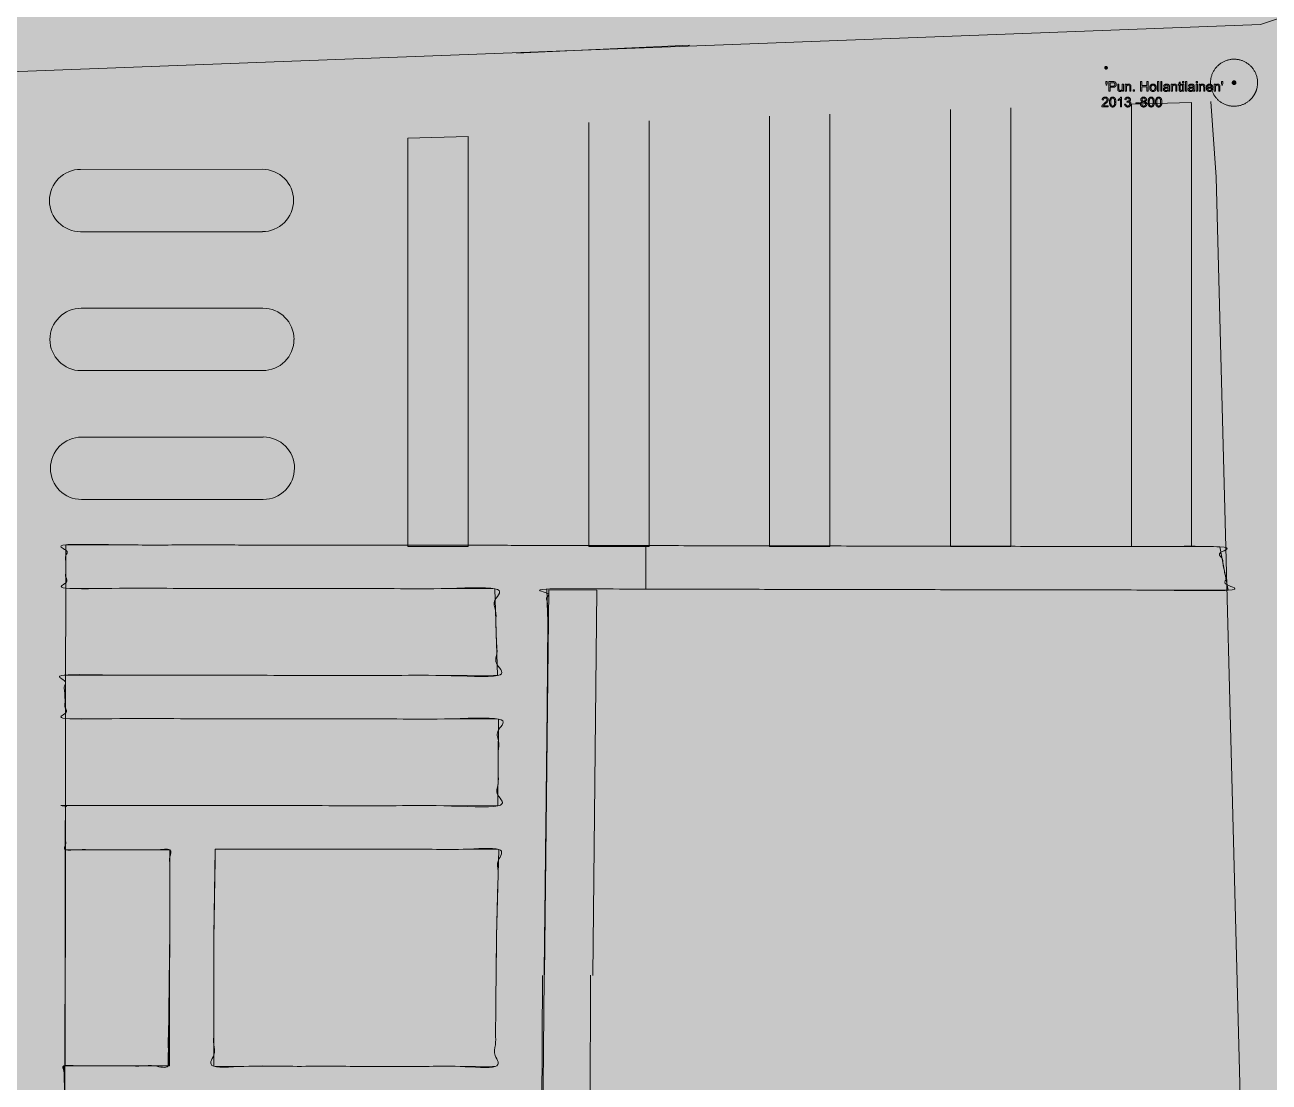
# Model space of a CAD drawing. Header units: metres. Extents: x 68582 to 69192, y 19191 to 19633.
# Drawn here: x 68909.3 to 68935.09, y 19473.19 to 19495.1 of the extents above; entities that cross this region are included whole.
import ezdxf

# ---------------------------------------------------------------- set-up
doc = ezdxf.new("R2010")
doc.units = ezdxf.units.M
doc.layers.get('0').update_dxf_attribs({"lineweight": 15})
doc.layers.add('Asema', color=7, linetype='Continuous', lineweight=15)
doc.layers.add('None', color=7, linetype='Continuous', lineweight=5)

msp = doc.modelspace()

# ---------------------------------------------------------------- hatches: boundary and pattern name
at = {"true_color": 0xd1f0d1, "transparency": 33554687}
msp.add_hatch(color=254, dxfattribs=at).paths.add_polyline_path([(68588.122, 19191.443), (69192.296, 19191.443), (69192.296, 19628.232), (68588.122, 19628.232)], flags=0)
at = {"layer": 'None', "linetype": 'Continuous', "lineweight": 0, "true_color": 0xffffff, "transparency": 33554687}
h = msp.add_hatch(color=7, dxfattribs=at)
h.paths.add_polyline_path([(68936.24, 19493.8), (68935.86, 19491.75), (68937.05, 19424.38), (68935.23, 19425.8), (68934.93, 19447.22), (68908.03, 19447.26), (68907.88, 19447.03), (68905.91, 19448.48), (68906.17, 19448.83), (68907.89, 19492.51), (68907.35, 19493.35), (68900.39, 19496.7), (68901.02, 19498.44), (68908.99, 19494.13), (68934.91, 19495.11), (68935.9, 19495.44), (68948.22, 19503.68), (68949.27, 19505.16), (68952.18, 19504.44)], flags=0)
h.paths.add_polyline_path([(68908.11, 19448.98), (68934.9, 19449.22), (68934.26, 19493.44), (68909.27, 19492.41)], flags=0)
at = {"layer": 'None', "linetype": 'Continuous', "lineweight": 5, "transparency": 33554597}
h = msp.add_hatch(color=7, dxfattribs=at)
h.set_gradient(color1=(38, 167, 1), color2=(9, 207, 3), one_color=1)
h.paths.add_polyline_path([(68932.135, 19493.975), (68932.15, 19494.004), (68932.163, 19494.033), (68932.174, 19494.063), (68932.183, 19494.093), (68932.19, 19494.124), (68932.195, 19494.156), (68932.197, 19494.187), (68932.198, 19494.22), (68932.197, 19494.252), (68932.193, 19494.284), (68932.188, 19494.315), (68932.181, 19494.346), (68932.171, 19494.376), (68932.16, 19494.405), (68932.146, 19494.434), (68932.13, 19494.463), (68932.113, 19494.49), (68932.094, 19494.516), (68932.074, 19494.54), (68932.052, 19494.563), (68932.029, 19494.584), (68932.004, 19494.604), (68931.978, 19494.623), (68931.95, 19494.639), (68931.922, 19494.654), (68931.892, 19494.667), (68931.863, 19494.678), (68931.832, 19494.687), (68931.802, 19494.694), (68931.77, 19494.699), (68931.738, 19494.702), (68931.706, 19494.702), (68931.674, 19494.701), (68931.642, 19494.698), (68931.611, 19494.692), (68931.58, 19494.685), (68931.55, 19494.675), (68931.52, 19494.664), (68931.491, 19494.65), (68931.463, 19494.635), (68931.436, 19494.617), (68931.41, 19494.598), (68931.385, 19494.578), (68931.363, 19494.556), (68931.341, 19494.533), (68931.321, 19494.508), (68931.303, 19494.482), (68931.286, 19494.454), (68931.271, 19494.426), (68931.258, 19494.397), (68931.247, 19494.367), (68931.239, 19494.337), (68931.232, 19494.306), (68931.227, 19494.274), (68931.224, 19494.243), (68931.224, 19494.21), (68931.225, 19494.178), (68931.228, 19494.146), (68931.234, 19494.115), (68931.241, 19494.084), (68931.251, 19494.054), (68931.262, 19494.024), (68931.276, 19493.996), (68931.291, 19493.967), (68931.309, 19493.94), (68931.327, 19493.914), (68931.348, 19493.89), (68931.369, 19493.867), (68931.393, 19493.845), (68931.417, 19493.826), (68931.444, 19493.807), (68931.471, 19493.791), (68931.5, 19493.776), (68931.529, 19493.763), (68931.559, 19493.752), (68931.589, 19493.743), (68931.62, 19493.736), (68931.651, 19493.731), (68931.683, 19493.728), (68931.716, 19493.728), (68931.748, 19493.729), (68931.78, 19493.732), (68931.811, 19493.738), (68931.842, 19493.745), (68931.872, 19493.755), (68931.901, 19493.766), (68931.93, 19493.78), (68931.959, 19493.795), (68931.986, 19493.813), (68932.012, 19493.831), (68932.036, 19493.852), (68932.059, 19493.874), (68932.08, 19493.897), (68932.1, 19493.922), (68932.118, 19493.948)], flags=0)
h = msp.add_hatch(color=7, dxfattribs=at)
h.set_gradient(color1=(38, 167, 1), color2=(9, 207, 3), one_color=1)
h.paths.add_polyline_path([(68931.748, 19494.206), (68931.749, 19494.209), (68931.749, 19494.211), (68931.749, 19494.214), (68931.749, 19494.216), (68931.749, 19494.219), (68931.749, 19494.221), (68931.748, 19494.224), (68931.747, 19494.226), (68931.747, 19494.229), (68931.746, 19494.231), (68931.745, 19494.233), (68931.743, 19494.235), (68931.742, 19494.237), (68931.74, 19494.239), (68931.739, 19494.241), (68931.737, 19494.243), (68931.735, 19494.245), (68931.733, 19494.246), (68931.731, 19494.248), (68931.729, 19494.249), (68931.727, 19494.25), (68931.724, 19494.251), (68931.722, 19494.252), (68931.719, 19494.252), (68931.717, 19494.253), (68931.714, 19494.253), (68931.712, 19494.253), (68931.709, 19494.253), (68931.707, 19494.253), (68931.704, 19494.253), (68931.702, 19494.252), (68931.7, 19494.252), (68931.697, 19494.251), (68931.695, 19494.25), (68931.693, 19494.249), (68931.69, 19494.247), (68931.688, 19494.246), (68931.686, 19494.245), (68931.685, 19494.243), (68931.683, 19494.241), (68931.681, 19494.239), (68931.68, 19494.237), (68931.678, 19494.235), (68931.677, 19494.233), (68931.676, 19494.231), (68931.675, 19494.228), (68931.674, 19494.226), (68931.673, 19494.223), (68931.673, 19494.221), (68931.673, 19494.218), (68931.672, 19494.216), (68931.672, 19494.214), (68931.673, 19494.211), (68931.673, 19494.209), (68931.674, 19494.206), (68931.674, 19494.204), (68931.675, 19494.201), (68931.676, 19494.199), (68931.677, 19494.197), (68931.678, 19494.195), (68931.68, 19494.192), (68931.681, 19494.191), (68931.683, 19494.189), (68931.685, 19494.187), (68931.687, 19494.185), (68931.689, 19494.184), (68931.691, 19494.182), (68931.693, 19494.181), (68931.695, 19494.18), (68931.697, 19494.179), (68931.7, 19494.178), (68931.702, 19494.178), (68931.705, 19494.177), (68931.707, 19494.177), (68931.71, 19494.177), (68931.712, 19494.177), (68931.715, 19494.177), (68931.717, 19494.177), (68931.72, 19494.178), (68931.722, 19494.178), (68931.725, 19494.179), (68931.727, 19494.18), (68931.729, 19494.181), (68931.731, 19494.182), (68931.733, 19494.184), (68931.735, 19494.185), (68931.737, 19494.187), (68931.739, 19494.189), (68931.741, 19494.191), (68931.742, 19494.193), (68931.744, 19494.195), (68931.745, 19494.197), (68931.746, 19494.199), (68931.747, 19494.202), (68931.748, 19494.204)], flags=0)
h = msp.add_hatch(color=7, dxfattribs=at)
h.set_gradient(color1=(38, 167, 1), color2=(9, 207, 3), one_color=1)
h.paths.add_polyline_path([(68934.789, 19493.665), (68934.804, 19493.694), (68934.817, 19493.723), (68934.827, 19493.753), (68934.836, 19493.783), (68934.843, 19493.814), (68934.848, 19493.845), (68934.851, 19493.877), (68934.851, 19493.91), (68934.85, 19493.942), (68934.847, 19493.974), (68934.841, 19494.005), (68934.834, 19494.036), (68934.824, 19494.066), (68934.813, 19494.095), (68934.799, 19494.124), (68934.784, 19494.153), (68934.766, 19494.18), (68934.748, 19494.206), (68934.727, 19494.23), (68934.706, 19494.253), (68934.682, 19494.274), (68934.658, 19494.294), (68934.631, 19494.313), (68934.604, 19494.329), (68934.575, 19494.344), (68934.546, 19494.357), (68934.516, 19494.368), (68934.486, 19494.377), (68934.455, 19494.384), (68934.424, 19494.389), (68934.392, 19494.391), (68934.359, 19494.392), (68934.327, 19494.391), (68934.295, 19494.387), (68934.264, 19494.382), (68934.233, 19494.375), (68934.203, 19494.365), (68934.174, 19494.354), (68934.145, 19494.34), (68934.116, 19494.324), (68934.089, 19494.307), (68934.063, 19494.288), (68934.039, 19494.268), (68934.016, 19494.246), (68933.995, 19494.223), (68933.975, 19494.198), (68933.956, 19494.172), (68933.94, 19494.144), (68933.925, 19494.116), (68933.912, 19494.086), (68933.901, 19494.057), (68933.892, 19494.026), (68933.885, 19493.996), (68933.88, 19493.964), (68933.878, 19493.932), (68933.877, 19493.9), (68933.878, 19493.868), (68933.882, 19493.836), (68933.887, 19493.805), (68933.894, 19493.774), (68933.904, 19493.744), (68933.915, 19493.714), (68933.929, 19493.685), (68933.944, 19493.657), (68933.962, 19493.63), (68933.981, 19493.604), (68934.001, 19493.579), (68934.023, 19493.557), (68934.046, 19493.535), (68934.071, 19493.516), (68934.097, 19493.497), (68934.125, 19493.48), (68934.153, 19493.465), (68934.183, 19493.452), (68934.212, 19493.441), (68934.243, 19493.433), (68934.273, 19493.426), (68934.305, 19493.421), (68934.337, 19493.418), (68934.369, 19493.418), (68934.401, 19493.419), (68934.433, 19493.422), (68934.464, 19493.428), (68934.495, 19493.435), (68934.525, 19493.445), (68934.555, 19493.456), (68934.584, 19493.47), (68934.612, 19493.485), (68934.639, 19493.503), (68934.665, 19493.521), (68934.689, 19493.542), (68934.712, 19493.563), (68934.734, 19493.587), (68934.753, 19493.611), (68934.772, 19493.638)], flags=0)
h = msp.add_hatch(color=7, dxfattribs=at)
h.set_gradient(color1=(38, 167, 1), color2=(9, 207, 3), one_color=1)
h.paths.add_polyline_path([(68934.402, 19493.896), (68934.402, 19493.899), (68934.402, 19493.901), (68934.402, 19493.904), (68934.402, 19493.906), (68934.402, 19493.909), (68934.402, 19493.911), (68934.401, 19493.914), (68934.401, 19493.916), (68934.4, 19493.919), (68934.399, 19493.921), (68934.398, 19493.923), (68934.397, 19493.925), (68934.395, 19493.927), (68934.394, 19493.929), (68934.392, 19493.931), (68934.39, 19493.933), (68934.388, 19493.935), (68934.386, 19493.936), (68934.384, 19493.938), (68934.382, 19493.939), (68934.38, 19493.94), (68934.377, 19493.941), (68934.375, 19493.942), (68934.373, 19493.942), (68934.37, 19493.943), (68934.368, 19493.943), (68934.365, 19493.943), (68934.363, 19493.943), (68934.36, 19493.943), (68934.358, 19493.943), (68934.355, 19493.942), (68934.353, 19493.941), (68934.35, 19493.941), (68934.348, 19493.94), (68934.346, 19493.939), (68934.344, 19493.937), (68934.342, 19493.936), (68934.34, 19493.934), (68934.338, 19493.933), (68934.336, 19493.931), (68934.334, 19493.929), (68934.333, 19493.927), (68934.331, 19493.925), (68934.33, 19493.923), (68934.329, 19493.921), (68934.328, 19493.918), (68934.327, 19493.916), (68934.327, 19493.913), (68934.326, 19493.911), (68934.326, 19493.908), (68934.326, 19493.906), (68934.326, 19493.903), (68934.326, 19493.901), (68934.326, 19493.898), (68934.327, 19493.896), (68934.327, 19493.894), (68934.328, 19493.891), (68934.329, 19493.889), (68934.33, 19493.887), (68934.332, 19493.884), (68934.333, 19493.882), (68934.335, 19493.88), (68934.336, 19493.879), (68934.338, 19493.877), (68934.34, 19493.875), (68934.342, 19493.874), (68934.344, 19493.872), (68934.346, 19493.871), (68934.348, 19493.87), (68934.351, 19493.869), (68934.353, 19493.868), (68934.356, 19493.867), (68934.358, 19493.867), (68934.361, 19493.867), (68934.363, 19493.867), (68934.366, 19493.867), (68934.368, 19493.867), (68934.371, 19493.867), (68934.373, 19493.868), (68934.375, 19493.868), (68934.378, 19493.869), (68934.38, 19493.87), (68934.382, 19493.871), (68934.385, 19493.872), (68934.387, 19493.874), (68934.389, 19493.875), (68934.39, 19493.877), (68934.392, 19493.879), (68934.394, 19493.881), (68934.395, 19493.883), (68934.397, 19493.885), (68934.398, 19493.887), (68934.399, 19493.889), (68934.4, 19493.892), (68934.401, 19493.894)], flags=0)

# ---------------------------------------------------------------- linework, layer by layer
at = {"layer": 'Asema', "color": 7, "transparency": 33554687}
for p, q in [((68931.705, 19493.928), (68931.705, 19493.894)), ((68931.733, 19493.928), (68931.705, 19493.928)), ((68931.705, 19493.894), (68931.712, 19493.857)), ((68931.712, 19493.857), (68931.727, 19493.857)), ((68931.727, 19493.857), (68931.733, 19493.894)), ((68931.733, 19493.894), (68931.733, 19493.928)), ((68931.768, 19493.928), (68931.768, 19493.727)), ((68931.844, 19493.928), (68931.768, 19493.928)), ((68931.768, 19493.727), (68931.795, 19493.727)), ((68931.795, 19493.904), (68931.795, 19493.832)), ((68931.846, 19493.904), (68931.795, 19493.904)), ((68931.795, 19493.832), (68931.847, 19493.832)), ((68931.795, 19493.809), (68931.846, 19493.809)), ((68931.795, 19493.727), (68931.795, 19493.809)), ((68931.952, 19493.873), (68931.952, 19493.782)), ((68931.977, 19493.873), (68931.952, 19493.873)), ((68931.977, 19493.792), (68931.977, 19493.873)), ((68932.046, 19493.873), (68932.046, 19493.795)), ((68932.07, 19493.873), (68932.046, 19493.873)), ((68932.048, 19493.748), (68932.048, 19493.727)), ((68932.048, 19493.727), (68932.07, 19493.727)), ((68932.07, 19493.727), (68932.07, 19493.873)), ((68932.109, 19493.873), (68932.109, 19493.727)), ((68932.131, 19493.873), (68932.109, 19493.873)), ((68932.109, 19493.727), (68932.134, 19493.727)), ((68932.131, 19493.852), (68932.131, 19493.873)), ((68932.134, 19493.727), (68932.134, 19493.806)), ((68932.203, 19493.816), (68932.203, 19493.727)), ((68932.203, 19493.727), (68932.227, 19493.727)), ((68932.227, 19493.727), (68932.227, 19493.816)), ((68932.272, 19493.755), (68932.272, 19493.727)), ((68932.3, 19493.755), (68932.272, 19493.755)), ((68932.272, 19493.727), (68932.3, 19493.727)), ((68932.3, 19493.727), (68932.3, 19493.755)), ((68932.426, 19493.928), (68932.426, 19493.727)), ((68932.452, 19493.928), (68932.426, 19493.928)), ((68932.426, 19493.727), (68932.452, 19493.727)), ((68932.452, 19493.845), (68932.452, 19493.928)), ((68932.557, 19493.845), (68932.452, 19493.845)), ((68932.452, 19493.822), (68932.557, 19493.822)), ((68932.452, 19493.727), (68932.452, 19493.822)), ((68932.557, 19493.928), (68932.557, 19493.845)), ((68932.583, 19493.928), (68932.557, 19493.928)), ((68932.557, 19493.822), (68932.557, 19493.727)), ((68932.557, 19493.727), (68932.583, 19493.727)), ((68932.583, 19493.727), (68932.583, 19493.928)), ((68932.78, 19493.928), (68932.78, 19493.727)), ((68932.805, 19493.928), (68932.78, 19493.928)), ((68932.78, 19493.727), (68932.805, 19493.727)), ((68932.805, 19493.727), (68932.805, 19493.928)), ((68932.843, 19493.928), (68932.843, 19493.727)), ((68932.868, 19493.928), (68932.843, 19493.928)), ((68932.843, 19493.727), (68932.868, 19493.727)), ((68932.868, 19493.727), (68932.868, 19493.928)), ((68932.902, 19493.831), (68932.926, 19493.828)), ((68932.999, 19493.791), (68932.999, 19493.8)), ((68933.006, 19493.727), (68933.032, 19493.727)), ((68933.024, 19493.788), (68933.024, 19493.821)), ((68933.062, 19493.873), (68933.062, 19493.727)), ((68933.085, 19493.873), (68933.062, 19493.873)), ((68933.062, 19493.727), (68933.087, 19493.727)), ((68933.085, 19493.852), (68933.085, 19493.873)), ((68933.087, 19493.727), (68933.087, 19493.806)), ((68933.156, 19493.816), (68933.156, 19493.727)), ((68933.156, 19493.727), (68933.181, 19493.727)), ((68933.181, 19493.727), (68933.181, 19493.816)), ((68933.205, 19493.873), (68933.205, 19493.853)), ((68933.223, 19493.873), (68933.205, 19493.873)), ((68933.205, 19493.853), (68933.223, 19493.853)), ((68933.248, 19493.924), (68933.223, 19493.909)), ((68933.223, 19493.909), (68933.223, 19493.873)), ((68933.223, 19493.853), (68933.223, 19493.77)), ((68933.248, 19493.873), (68933.248, 19493.924)), ((68933.273, 19493.873), (68933.248, 19493.873)), ((68933.248, 19493.853), (68933.273, 19493.853)), ((68933.248, 19493.768), (68933.248, 19493.853)), ((68933.273, 19493.853), (68933.273, 19493.873)), ((68933.276, 19493.727), (68933.273, 19493.749)), ((68933.297, 19493.928), (68933.297, 19493.9)), ((68933.322, 19493.928), (68933.297, 19493.928)), ((68933.297, 19493.9), (68933.322, 19493.9)), ((68933.297, 19493.873), (68933.297, 19493.727)), ((68933.322, 19493.873), (68933.297, 19493.873)), ((68933.297, 19493.727), (68933.322, 19493.727)), ((68933.322, 19493.9), (68933.322, 19493.928)), ((68933.322, 19493.727), (68933.322, 19493.873)), ((68933.359, 19493.928), (68933.359, 19493.727)), ((68933.383, 19493.928), (68933.359, 19493.928)), ((68933.359, 19493.727), (68933.383, 19493.727)), ((68933.383, 19493.727), (68933.383, 19493.928)), ((68933.418, 19493.831), (68933.442, 19493.828)), ((68933.515, 19493.791), (68933.515, 19493.8)), ((68933.522, 19493.727), (68933.548, 19493.727)), ((68933.54, 19493.788), (68933.54, 19493.821)), ((68933.578, 19493.928), (68933.578, 19493.9)), ((68933.603, 19493.928), (68933.578, 19493.928)), ((68933.578, 19493.9), (68933.603, 19493.9)), ((68933.578, 19493.873), (68933.578, 19493.727)), ((68933.603, 19493.873), (68933.578, 19493.873)), ((68933.578, 19493.727), (68933.603, 19493.727)), ((68933.603, 19493.9), (68933.603, 19493.928)), ((68933.603, 19493.727), (68933.603, 19493.873)), ((68933.641, 19493.873), (68933.641, 19493.727)), ((68933.663, 19493.873), (68933.641, 19493.873)), ((68933.641, 19493.727), (68933.665, 19493.727)), ((68933.663, 19493.852), (68933.663, 19493.873)), ((68933.665, 19493.727), (68933.665, 19493.806)), ((68933.734, 19493.816), (68933.734, 19493.727)), ((68933.734, 19493.727), (68933.759, 19493.727)), ((68933.759, 19493.727), (68933.759, 19493.816)), ((68933.814, 19493.793), (68933.923, 19493.793)), ((68933.816, 19493.814), (68933.897, 19493.814)), ((68933.922, 19493.771), (68933.897, 19493.774)), ((68933.953, 19493.873), (68933.953, 19493.727)), ((68933.976, 19493.873), (68933.953, 19493.873)), ((68933.953, 19493.727), (68933.978, 19493.727)), ((68933.976, 19493.852), (68933.976, 19493.873)), ((68933.978, 19493.727), (68933.978, 19493.806)), ((68934.047, 19493.816), (68934.047, 19493.727)), ((68934.047, 19493.727), (68934.072, 19493.727)), ((68934.072, 19493.727), (68934.072, 19493.816)), ((68934.103, 19493.928), (68934.103, 19493.894)), ((68934.132, 19493.928), (68934.103, 19493.928)), ((68934.103, 19493.894), (68934.11, 19493.857)), ((68934.11, 19493.857), (68934.125, 19493.857)), ((68934.125, 19493.857), (68934.132, 19493.894)), ((68934.132, 19493.894), (68934.132, 19493.928)), ((68931.628, 19493.548), (68931.653, 19493.546)), ((68931.958, 19493.556), (68931.958, 19493.532)), ((68932.008, 19493.562), (68932.008, 19493.405)), ((68932.032, 19493.607), (68932.016, 19493.607)), ((68932.032, 19493.405), (68932.032, 19493.607)), ((68932.12, 19493.461), (68932.096, 19493.458)), ((68932.098, 19493.555), (68932.123, 19493.55)), ((68932.147, 19493.522), (68932.144, 19493.5)), ((68932.327, 19493.49), (68932.327, 19493.465)), ((68932.403, 19493.49), (68932.327, 19493.49)), ((68932.327, 19493.465), (68932.403, 19493.465)), ((68932.403, 19493.465), (68932.403, 19493.49)), ((68931.623, 19493.405), (68931.756, 19493.405)), ((68931.756, 19493.428), (68931.658, 19493.428)), ((68931.756, 19493.405), (68931.756, 19493.428)), ((68932.008, 19493.405), (68932.032, 19493.405))]:
    msp.add_line(p, q, dxfattribs=at)
for points, knots in [([(68931.846, 19493.809), (68931.889, 19493.809), (68931.906, 19493.826), (68931.922, 19493.844), (68931.922, 19493.87), (68931.922, 19493.885), (68931.916, 19493.897), (68931.91, 19493.91), (68931.9, 19493.917), (68931.89, 19493.924), (68931.875, 19493.926), (68931.864, 19493.928), (68931.844, 19493.928)], [0.437259, 0.437259, 0.437259, 1.437259, 1.437259, 2.437259, 2.437259, 3.437259, 3.437259, 4.437259, 4.437259, 5.437259, 5.437259, 6.437259, 6.437259, 6.437259]), ([(68931.847, 19493.832), (68931.873, 19493.832), (68931.884, 19493.842), (68931.894, 19493.852), (68931.894, 19493.869), (68931.894, 19493.882), (68931.888, 19493.891), (68931.882, 19493.9), (68931.871, 19493.903), (68931.864, 19493.904), (68931.846, 19493.904)], [-5.175453, -5.175453, -5.175453, -4.175453, -4.175453, -3.175453, -3.175453, -2.175453, -2.175453, -1.175453, -1.175453, -0.175453, -0.175453, -0.175453]), ([(68931.952, 19493.782), (68931.952, 19493.767), (68931.954, 19493.759), (68931.956, 19493.748), (68931.961, 19493.741), (68931.967, 19493.733), (68931.978, 19493.728), (68931.989, 19493.724), (68932.002, 19493.724), (68932.031, 19493.724), (68932.048, 19493.748)], [9.292147, 9.292147, 9.292147, 10.292147, 10.292147, 11.292147, 11.292147, 12.292147, 12.292147, 13.292147, 13.292147, 14.292147, 14.292147, 14.292147]), ([(68932.046, 19493.795), (68932.046, 19493.776), (68932.041, 19493.766), (68932.037, 19493.756), (68932.028, 19493.751), (68932.018, 19493.745), (68932.007, 19493.745), (68931.996, 19493.745), (68931.988, 19493.75), (68931.981, 19493.756), (68931.978, 19493.766), (68931.977, 19493.772), (68931.977, 19493.792)], [0.292147, 0.292147, 0.292147, 1.292147, 1.292147, 2.292147, 2.292147, 3.292147, 3.292147, 4.292147, 4.292147, 5.292147, 5.292147, 6.292147, 6.292147, 6.292147]), ([(68932.227, 19493.816), (68932.227, 19493.834), (68932.226, 19493.841), (68932.224, 19493.851), (68932.218, 19493.859), (68932.213, 19493.866), (68932.202, 19493.871), (68932.191, 19493.876), (68932.178, 19493.876), (68932.147, 19493.876), (68932.131, 19493.852)], [8.293108, 8.293108, 8.293108, 9.293108, 9.293108, 10.293108, 10.293108, 11.293108, 11.293108, 12.293108, 12.293108, 13.293108, 13.293108, 13.293108]), ([(68932.134, 19493.806), (68932.134, 19493.834), (68932.145, 19493.844), (68932.157, 19493.855), (68932.172, 19493.855), (68932.182, 19493.855), (68932.19, 19493.85), (68932.197, 19493.846), (68932.2, 19493.838), (68932.203, 19493.831), (68932.203, 19493.816)], [0.293108, 0.293108, 0.293108, 1.293108, 1.293108, 2.293108, 2.293108, 3.293108, 3.293108, 4.293108, 4.293108, 5.293108, 5.293108, 5.293108]), ([(68932.615, 19493.8), (68932.615, 19493.763), (68932.634, 19493.743), (68932.653, 19493.724), (68932.684, 19493.724), (68932.703, 19493.724), (68932.719, 19493.732), (68932.735, 19493.741), (68932.744, 19493.758), (68932.752, 19493.774), (68932.752, 19493.802), (68932.752, 19493.837), (68932.733, 19493.856), (68932.714, 19493.876), (68932.684, 19493.876), (68932.657, 19493.876), (68932.638, 19493.86), (68932.615, 19493.84), (68932.615, 19493.8)], [-9, -9, -9, -8, -8, -7, -7, -6, -6, -5, -5, -4, -4, -3, -3, -2, -2, -1, -1, 0, 0, 0]), ([(68932.641, 19493.8), (68932.641, 19493.772), (68932.653, 19493.758), (68932.665, 19493.744), (68932.684, 19493.744), (68932.702, 19493.744), (68932.714, 19493.758), (68932.727, 19493.772), (68932.727, 19493.801), (68932.727, 19493.828), (68932.714, 19493.842), (68932.702, 19493.855), (68932.684, 19493.855), (68932.665, 19493.855), (68932.653, 19493.842), (68932.641, 19493.828), (68932.641, 19493.8)], [0, 0, 0, 1, 1, 2, 2, 3, 3, 4, 4, 5, 5, 6, 6, 7, 7, 8, 8, 8]), ([(68932.955, 19493.811), (68932.94, 19493.809), (68932.933, 19493.807), (68932.923, 19493.804), (68932.915, 19493.799), (68932.907, 19493.794), (68932.902, 19493.785), (68932.898, 19493.776), (68932.898, 19493.765), (68932.898, 19493.747), (68932.91, 19493.735), (68932.923, 19493.724), (68932.947, 19493.724), (68932.962, 19493.724), (68932.975, 19493.728), (68932.987, 19493.733), (68933.001, 19493.745)], [-9, -9, -9, -8, -8, -7, -7, -6, -6, -5, -5, -4, -4, -3, -3, -2, -2, -1, -1, -1]), ([(68933.023, 19493.844), (68933.021, 19493.854), (68933.015, 19493.86), (68933.01, 19493.867), (68932.998, 19493.872), (68932.986, 19493.876), (68932.968, 19493.876), (68932.949, 19493.876), (68932.934, 19493.871), (68932.92, 19493.866), (68932.913, 19493.856), (68932.905, 19493.847), (68932.902, 19493.831)], [-22, -22, -22, -21, -21, -20, -20, -19, -19, -18, -18, -17, -17, -16, -16, -16]), ([(68932.959, 19493.791), (68932.943, 19493.788), (68932.937, 19493.786), (68932.931, 19493.783), (68932.927, 19493.778), (68932.924, 19493.772), (68932.924, 19493.766), (68932.924, 19493.756), (68932.931, 19493.749), (68932.939, 19493.743), (68932.953, 19493.743), (68932.968, 19493.743), (68932.979, 19493.749), (68932.99, 19493.755), (68932.995, 19493.766), (68932.999, 19493.775), (68932.999, 19493.791)], [1, 1, 1, 2, 2, 3, 3, 4, 4, 5, 5, 6, 6, 7, 7, 8, 8, 9, 9, 9]), ([(68932.926, 19493.828), (68932.93, 19493.843), (68932.938, 19493.849), (68932.947, 19493.855), (68932.964, 19493.855), (68932.983, 19493.855), (68932.992, 19493.847), (68932.999, 19493.841), (68932.999, 19493.826), (68932.999, 19493.824), (68932.999, 19493.819)], [-15, -15, -15, -14, -14, -13, -13, -12, -12, -11, -11, -10, -10, -10]), ([(68933.032, 19493.727), (68933.027, 19493.735), (68933.026, 19493.744), (68933.024, 19493.753), (68933.024, 19493.788)], [-26, -26, -26, -25, -25, -24, -24, -24]), ([(68933.181, 19493.816), (68933.181, 19493.834), (68933.179, 19493.841), (68933.177, 19493.851), (68933.172, 19493.859), (68933.166, 19493.866), (68933.155, 19493.871), (68933.144, 19493.876), (68933.131, 19493.876), (68933.101, 19493.876), (68933.085, 19493.852)], [8.293108, 8.293108, 8.293108, 9.293108, 9.293108, 10.293108, 10.293108, 11.293108, 11.293108, 12.293108, 12.293108, 13.293108, 13.293108, 13.293108]), ([(68933.087, 19493.806), (68933.087, 19493.834), (68933.098, 19493.844), (68933.11, 19493.855), (68933.126, 19493.855), (68933.136, 19493.855), (68933.143, 19493.85), (68933.15, 19493.846), (68933.153, 19493.838), (68933.156, 19493.831), (68933.156, 19493.816)], [0.293108, 0.293108, 0.293108, 1.293108, 1.293108, 2.293108, 2.293108, 3.293108, 3.293108, 4.293108, 4.293108, 5.293108, 5.293108, 5.293108]), ([(68933.223, 19493.77), (68933.223, 19493.747), (68933.226, 19493.74), (68933.229, 19493.733), (68933.237, 19493.729), (68933.244, 19493.725), (68933.258, 19493.725), (68933.266, 19493.725), (68933.276, 19493.727)], [-9, -9, -9, -8, -8, -7, -7, -6, -6, -5, -5, -5]), ([(68933.273, 19493.749), (68933.266, 19493.748), (68933.262, 19493.748), (68933.256, 19493.748), (68933.253, 19493.75), (68933.25, 19493.752), (68933.249, 19493.755), (68933.248, 19493.758), (68933.248, 19493.768)], [-24, -24, -24, -23, -23, -22, -22, -21, -21, -20, -20, -20]), ([(68933.471, 19493.811), (68933.456, 19493.809), (68933.449, 19493.807), (68933.439, 19493.804), (68933.431, 19493.799), (68933.423, 19493.794), (68933.418, 19493.785), (68933.413, 19493.776), (68933.413, 19493.765), (68933.413, 19493.747), (68933.426, 19493.735), (68933.439, 19493.724), (68933.463, 19493.724), (68933.478, 19493.724), (68933.49, 19493.728), (68933.503, 19493.733), (68933.517, 19493.745)], [-9, -9, -9, -8, -8, -7, -7, -6, -6, -5, -5, -4, -4, -3, -3, -2, -2, -1, -1, -1]), ([(68933.539, 19493.844), (68933.536, 19493.854), (68933.531, 19493.86), (68933.525, 19493.867), (68933.514, 19493.872), (68933.502, 19493.876), (68933.483, 19493.876), (68933.465, 19493.876), (68933.45, 19493.871), (68933.436, 19493.866), (68933.428, 19493.856), (68933.421, 19493.847), (68933.418, 19493.831)], [-22, -22, -22, -21, -21, -20, -20, -19, -19, -18, -18, -17, -17, -16, -16, -16]), ([(68933.474, 19493.791), (68933.459, 19493.788), (68933.453, 19493.786), (68933.447, 19493.783), (68933.443, 19493.778), (68933.44, 19493.772), (68933.44, 19493.766), (68933.44, 19493.756), (68933.447, 19493.749), (68933.455, 19493.743), (68933.469, 19493.743), (68933.483, 19493.743), (68933.494, 19493.749), (68933.506, 19493.755), (68933.511, 19493.766), (68933.515, 19493.775), (68933.515, 19493.791)], [1, 1, 1, 2, 2, 3, 3, 4, 4, 5, 5, 6, 6, 7, 7, 8, 8, 9, 9, 9]), ([(68933.442, 19493.828), (68933.446, 19493.843), (68933.454, 19493.849), (68933.462, 19493.855), (68933.48, 19493.855), (68933.498, 19493.855), (68933.508, 19493.847), (68933.515, 19493.841), (68933.515, 19493.826), (68933.515, 19493.824), (68933.515, 19493.819)], [-15, -15, -15, -14, -14, -13, -13, -12, -12, -11, -11, -10, -10, -10]), ([(68933.548, 19493.727), (68933.543, 19493.735), (68933.541, 19493.744), (68933.54, 19493.753), (68933.54, 19493.788)], [-26, -26, -26, -25, -25, -24, -24, -24]), ([(68933.759, 19493.816), (68933.759, 19493.834), (68933.758, 19493.841), (68933.755, 19493.851), (68933.75, 19493.859), (68933.744, 19493.866), (68933.733, 19493.871), (68933.722, 19493.876), (68933.709, 19493.876), (68933.679, 19493.876), (68933.663, 19493.852)], [8.293108, 8.293108, 8.293108, 9.293108, 9.293108, 10.293108, 10.293108, 11.293108, 11.293108, 12.293108, 12.293108, 13.293108, 13.293108, 13.293108]), ([(68933.665, 19493.806), (68933.665, 19493.834), (68933.677, 19493.844), (68933.688, 19493.855), (68933.704, 19493.855), (68933.714, 19493.855), (68933.721, 19493.85), (68933.729, 19493.846), (68933.731, 19493.838), (68933.734, 19493.831), (68933.734, 19493.816)], [0.293108, 0.293108, 0.293108, 1.293108, 1.293108, 2.293108, 2.293108, 3.293108, 3.293108, 4.293108, 4.293108, 5.293108, 5.293108, 5.293108]), ([(68933.923, 19493.793), (68933.923, 19493.798), (68933.923, 19493.8), (68933.923, 19493.836), (68933.905, 19493.856), (68933.886, 19493.876), (68933.857, 19493.876), (68933.827, 19493.876), (68933.808, 19493.856), (68933.789, 19493.835), (68933.789, 19493.799), (68933.789, 19493.763), (68933.807, 19493.743), (68933.826, 19493.724), (68933.858, 19493.724), (68933.884, 19493.724), (68933.9, 19493.736), (68933.916, 19493.748), (68933.922, 19493.771)], [-14, -14, -14, -13, -13, -12, -12, -11, -11, -10, -10, -9, -9, -8, -8, -7, -7, -6, -6, -5, -5, -5]), ([(68933.897, 19493.774), (68933.891, 19493.758), (68933.881, 19493.751), (68933.872, 19493.744), (68933.858, 19493.744), (68933.84, 19493.744), (68933.828, 19493.757), (68933.816, 19493.769), (68933.814, 19493.793)], [-19, -19, -19, -18, -18, -17, -17, -16, -16, -15, -15, -15]), ([(68933.897, 19493.814), (68933.895, 19493.832), (68933.888, 19493.841), (68933.876, 19493.856), (68933.857, 19493.856), (68933.84, 19493.856), (68933.828, 19493.844), (68933.817, 19493.833), (68933.816, 19493.814)], [1, 1, 1, 2, 2, 3, 3, 4, 4, 5, 5, 5]), ([(68934.072, 19493.816), (68934.072, 19493.834), (68934.07, 19493.841), (68934.068, 19493.851), (68934.063, 19493.859), (68934.057, 19493.866), (68934.046, 19493.871), (68934.035, 19493.876), (68934.022, 19493.876), (68933.992, 19493.876), (68933.976, 19493.852)], [8.293108, 8.293108, 8.293108, 9.293108, 9.293108, 10.293108, 10.293108, 11.293108, 11.293108, 12.293108, 12.293108, 13.293108, 13.293108, 13.293108]), ([(68933.978, 19493.806), (68933.978, 19493.834), (68933.989, 19493.844), (68934.001, 19493.855), (68934.017, 19493.855), (68934.027, 19493.855), (68934.034, 19493.85), (68934.041, 19493.846), (68934.044, 19493.838), (68934.047, 19493.831), (68934.047, 19493.816)], [0.293108, 0.293108, 0.293108, 1.293108, 1.293108, 2.293108, 2.293108, 3.293108, 3.293108, 4.293108, 4.293108, 5.293108, 5.293108, 5.293108]), ([(68931.675, 19493.479), (68931.654, 19493.462), (68931.642, 19493.449), (68931.631, 19493.435), (68931.626, 19493.422), (68931.623, 19493.414), (68931.623, 19493.405)], [16.255491, 16.255491, 16.255491, 17.255491, 17.255491, 18.255491, 18.255491, 19.255491, 19.255491, 19.255491]), ([(68931.697, 19493.467), (68931.723, 19493.49), (68931.735, 19493.502), (68931.746, 19493.515), (68931.751, 19493.527), (68931.756, 19493.539), (68931.756, 19493.551), (68931.756, 19493.575), (68931.739, 19493.591), (68931.722, 19493.607), (68931.693, 19493.607), (68931.665, 19493.607), (68931.648, 19493.592), (68931.631, 19493.577), (68931.628, 19493.548)], [2.255491, 2.255491, 2.255491, 3.255491, 3.255491, 4.255491, 4.255491, 5.255491, 5.255491, 6.255491, 6.255491, 7.255491, 7.255491, 8.255491, 8.255491, 9.255491, 9.255491, 9.255491]), ([(68931.653, 19493.546), (68931.653, 19493.565), (68931.664, 19493.576), (68931.675, 19493.586), (68931.693, 19493.586), (68931.71, 19493.586), (68931.72, 19493.576), (68931.731, 19493.566), (68931.731, 19493.551), (68931.731, 19493.537), (68931.719, 19493.522), (68931.708, 19493.506), (68931.675, 19493.479)], [10.255491, 10.255491, 10.255491, 11.255491, 11.255491, 12.255491, 12.255491, 13.255491, 13.255491, 14.255491, 14.255491, 15.255491, 15.255491, 16.255491, 16.255491, 16.255491]), ([(68931.658, 19493.428), (68931.662, 19493.435), (68931.668, 19493.442), (68931.674, 19493.448), (68931.697, 19493.467)], [0.255491, 0.255491, 0.255491, 1.255491, 1.255491, 2.255491, 2.255491, 2.255491]), ([(68931.783, 19493.504), (68931.783, 19493.447), (68931.803, 19493.422), (68931.819, 19493.401), (68931.848, 19493.401), (68931.87, 19493.401), (68931.885, 19493.413), (68931.899, 19493.425), (68931.907, 19493.447), (68931.914, 19493.468), (68931.914, 19493.504), (68931.914, 19493.534), (68931.909, 19493.551), (68931.905, 19493.569), (68931.897, 19493.581), (68931.889, 19493.594), (68931.877, 19493.6), (68931.865, 19493.607), (68931.848, 19493.607), (68931.826, 19493.607), (68931.812, 19493.595), (68931.797, 19493.583), (68931.79, 19493.561), (68931.783, 19493.54), (68931.783, 19493.504)], [-12, -12, -12, -11, -11, -10, -10, -9, -9, -8, -8, -7, -7, -6, -6, -5, -5, -4, -4, -3, -3, -2, -2, -1, -1, 0, 0, 0]), ([(68931.808, 19493.504), (68931.808, 19493.454), (68931.82, 19493.438), (68931.831, 19493.421), (68931.848, 19493.421), (68931.865, 19493.421), (68931.877, 19493.438), (68931.889, 19493.454), (68931.889, 19493.504), (68931.889, 19493.554), (68931.877, 19493.57), (68931.865, 19493.586), (68931.848, 19493.586), (68931.831, 19493.586), (68931.821, 19493.572), (68931.808, 19493.553), (68931.808, 19493.504)], [0, 0, 0, 1, 1, 2, 2, 3, 3, 4, 4, 5, 5, 6, 6, 7, 7, 8, 8, 8]), ([(68932.016, 19493.607), (68932.01, 19493.594), (68931.994, 19493.58), (68931.979, 19493.566), (68931.958, 19493.556)], [0.400192, 0.400192, 0.400192, 1.400192, 1.400192, 2.400192, 2.400192, 2.400192]), ([(68931.958, 19493.532), (68931.97, 19493.537), (68931.984, 19493.545), (68931.999, 19493.554), (68932.008, 19493.562)], [3.400192, 3.400192, 3.400192, 4.400192, 4.400192, 5.400192, 5.400192, 5.400192]), ([(68932.096, 19493.458), (68932.098, 19493.433), (68932.116, 19493.417), (68932.133, 19493.401), (68932.16, 19493.401), (68932.189, 19493.401), (68932.208, 19493.419), (68932.227, 19493.438), (68932.227, 19493.464), (68932.227, 19493.484), (68932.218, 19493.497), (68932.208, 19493.509), (68932.19, 19493.514)], [-43, -43, -43, -42, -42, -41, -41, -40, -40, -39, -39, -38, -38, -37, -37, -37]), ([(68932.19, 19493.514), (68932.204, 19493.52), (68932.211, 19493.531), (68932.218, 19493.541), (68932.218, 19493.554), (68932.218, 19493.568), (68932.21, 19493.58), (68932.203, 19493.593), (68932.189, 19493.6), (68932.175, 19493.607), (68932.159, 19493.607), (68932.135, 19493.607), (68932.119, 19493.593), (68932.103, 19493.579), (68932.098, 19493.555)], [-37, -37, -37, -36, -36, -35, -35, -34, -34, -33, -33, -32, -32, -31, -31, -30, -30, -30]), ([(68932.144, 19493.5), (68932.155, 19493.503), (68932.162, 19493.503), (68932.179, 19493.503), (68932.19, 19493.492), (68932.201, 19493.481), (68932.201, 19493.463), (68932.201, 19493.446), (68932.189, 19493.434), (68932.177, 19493.421), (68932.16, 19493.421), (68932.145, 19493.421), (68932.135, 19493.431), (68932.125, 19493.44), (68932.12, 19493.461)], [-21, -21, -21, -20, -20, -19, -19, -18, -18, -17, -17, -16, -16, -15, -15, -14, -14, -14]), ([(68932.123, 19493.55), (68932.126, 19493.568), (68932.135, 19493.577), (68932.145, 19493.586), (68932.159, 19493.586), (68932.174, 19493.586), (68932.183, 19493.577), (68932.192, 19493.569), (68932.192, 19493.555), (68932.192, 19493.538), (68932.18, 19493.53), (68932.167, 19493.521), (68932.151, 19493.521), (68932.15, 19493.521), (68932.147, 19493.522)], [-29, -29, -29, -28, -28, -27, -27, -26, -26, -25, -25, -24, -24, -23, -23, -22, -22, -22]), ([(68932.462, 19493.514), (68932.443, 19493.509), (68932.433, 19493.496), (68932.423, 19493.482), (68932.423, 19493.463), (68932.423, 19493.436), (68932.442, 19493.419), (68932.46, 19493.401), (68932.49, 19493.401), (68932.519, 19493.401), (68932.538, 19493.419), (68932.556, 19493.436), (68932.556, 19493.462), (68932.556, 19493.481), (68932.546, 19493.494), (68932.537, 19493.508), (68932.518, 19493.514)], [-16, -16, -16, -15, -15, -14, -14, -13, -13, -12, -12, -11, -11, -10, -10, -9, -9, -8, -8, -8]), ([(68932.518, 19493.514), (68932.533, 19493.519), (68932.54, 19493.53), (68932.548, 19493.54), (68932.548, 19493.554), (68932.548, 19493.576), (68932.532, 19493.591), (68932.516, 19493.607), (68932.489, 19493.607), (68932.463, 19493.607), (68932.447, 19493.592), (68932.431, 19493.577), (68932.431, 19493.555), (68932.431, 19493.54), (68932.439, 19493.53), (68932.446, 19493.519), (68932.462, 19493.514)], [-8, -8, -8, -7, -7, -6, -6, -5, -5, -4, -4, -3, -3, -2, -2, -1, -1, 0, 0, 0]), ([(68932.449, 19493.463), (68932.449, 19493.452), (68932.454, 19493.442), (68932.459, 19493.432), (68932.469, 19493.427), (68932.479, 19493.421), (68932.49, 19493.421), (68932.508, 19493.421), (68932.519, 19493.433), (68932.531, 19493.444), (68932.531, 19493.462), (68932.531, 19493.48), (68932.519, 19493.491), (68932.507, 19493.503), (68932.489, 19493.503), (68932.472, 19493.503), (68932.46, 19493.491), (68932.449, 19493.48), (68932.449, 19493.463)], [0, 0, 0, 1, 1, 2, 2, 3, 3, 4, 4, 5, 5, 6, 6, 7, 7, 8, 8, 9, 9, 9]), ([(68932.457, 19493.556), (68932.457, 19493.541), (68932.466, 19493.532), (68932.475, 19493.523), (68932.49, 19493.523), (68932.504, 19493.523), (68932.513, 19493.532), (68932.522, 19493.541), (68932.522, 19493.554), (68932.522, 19493.568), (68932.513, 19493.577), (68932.504, 19493.586), (68932.49, 19493.586), (68932.475, 19493.586), (68932.466, 19493.577), (68932.457, 19493.568), (68932.457, 19493.556)], [0, 0, 0, 1, 1, 2, 2, 3, 3, 4, 4, 5, 5, 6, 6, 7, 7, 8, 8, 8]), ([(68932.58, 19493.504), (68932.58, 19493.447), (68932.6, 19493.422), (68932.617, 19493.401), (68932.646, 19493.401), (68932.668, 19493.401), (68932.682, 19493.413), (68932.697, 19493.425), (68932.704, 19493.447), (68932.711, 19493.468), (68932.711, 19493.504), (68932.711, 19493.534), (68932.707, 19493.551), (68932.702, 19493.569), (68932.694, 19493.581), (68932.686, 19493.594), (68932.674, 19493.6), (68932.662, 19493.607), (68932.646, 19493.607), (68932.624, 19493.607), (68932.609, 19493.595), (68932.595, 19493.583), (68932.587, 19493.561), (68932.58, 19493.54), (68932.58, 19493.504)], [-12, -12, -12, -11, -11, -10, -10, -9, -9, -8, -8, -7, -7, -6, -6, -5, -5, -4, -4, -3, -3, -2, -2, -1, -1, 0, 0, 0]), ([(68932.605, 19493.504), (68932.605, 19493.454), (68932.617, 19493.438), (68932.629, 19493.421), (68932.646, 19493.421), (68932.663, 19493.421), (68932.674, 19493.438), (68932.686, 19493.454), (68932.686, 19493.504), (68932.686, 19493.554), (68932.674, 19493.57), (68932.663, 19493.586), (68932.645, 19493.586), (68932.628, 19493.586), (68932.618, 19493.572), (68932.605, 19493.553), (68932.605, 19493.504)], [0, 0, 0, 1, 1, 2, 2, 3, 3, 4, 4, 5, 5, 6, 6, 7, 7, 8, 8, 8]), ([(68932.736, 19493.504), (68932.736, 19493.447), (68932.756, 19493.422), (68932.773, 19493.401), (68932.802, 19493.401), (68932.824, 19493.401), (68932.839, 19493.413), (68932.853, 19493.425), (68932.86, 19493.447), (68932.868, 19493.468), (68932.868, 19493.504), (68932.868, 19493.534), (68932.863, 19493.551), (68932.859, 19493.569), (68932.851, 19493.581), (68932.843, 19493.594), (68932.83, 19493.6), (68932.818, 19493.607), (68932.802, 19493.607), (68932.78, 19493.607), (68932.766, 19493.595), (68932.751, 19493.583), (68932.744, 19493.561), (68932.736, 19493.54), (68932.736, 19493.504)], [-12, -12, -12, -11, -11, -10, -10, -9, -9, -8, -8, -7, -7, -6, -6, -5, -5, -4, -4, -3, -3, -2, -2, -1, -1, 0, 0, 0]), ([(68932.762, 19493.504), (68932.762, 19493.454), (68932.773, 19493.438), (68932.785, 19493.421), (68932.802, 19493.421), (68932.819, 19493.421), (68932.831, 19493.438), (68932.842, 19493.454), (68932.842, 19493.504), (68932.842, 19493.554), (68932.831, 19493.57), (68932.819, 19493.586), (68932.802, 19493.586), (68932.785, 19493.586), (68932.775, 19493.572), (68932.762, 19493.553), (68932.762, 19493.504)], [0, 0, 0, 1, 1, 2, 2, 3, 3, 4, 4, 5, 5, 6, 6, 7, 7, 8, 8, 8])]:
    msp.add_open_spline(points, degree=2, knots=knots, dxfattribs=at)
for points in [[(68932.999, 19493.819), (68932.985, 19493.814), (68932.955, 19493.811)], [(68932.999, 19493.8), (68932.986, 19493.795), (68932.959, 19493.791)], [(68933.001, 19493.745), (68933.002, 19493.735), (68933.006, 19493.727)], [(68933.024, 19493.821), (68933.024, 19493.837), (68933.023, 19493.844)], [(68933.515, 19493.819), (68933.501, 19493.814), (68933.471, 19493.811)], [(68933.515, 19493.8), (68933.501, 19493.795), (68933.474, 19493.791)], [(68933.517, 19493.745), (68933.518, 19493.735), (68933.522, 19493.727)], [(68933.54, 19493.821), (68933.54, 19493.837), (68933.539, 19493.844)]]:
    msp.add_open_spline(points, degree=2, dxfattribs=at)
at = {"layer": 'None', "color": 7, "linetype": 'Continuous', "lineweight": 5, "transparency": 33554687}
for p, q in [((68923.074, 19494.68), (68919.487, 19494.519)), ((68933.884, 19493.516), (68933.996, 19491.945)), ((68910.453, 19492.109), (68914.22, 19492.11)), ((68933.996, 19491.945), (68935.019, 19452.761)), ((68914.22, 19490.817), (68910.453, 19490.816)), ((68910.463, 19489.231), (68914.23, 19489.232)), ((68914.23, 19487.939), (68910.463, 19487.938)), ((68910.473, 19486.562), (68914.24, 19486.562)), ((68914.24, 19485.269), (68910.474, 19485.269)), ((68910.146, 19484.329), (68920.112, 19484.317)), ((68910.146, 19483.429), (68910.146, 19484.329)), ((68920.112, 19484.317), (68934.067, 19484.288)), ((68934.067, 19484.288), (68934.24, 19483.388)), ((68919.042, 19483.419), (68910.146, 19483.429)), ((68919.093, 19481.619), (68919.042, 19483.419)), ((68920.116, 19483.414), (68920.138, 19482.749)), ((68934.24, 19483.388), (68920.116, 19483.414)), ((68920.138, 19482.749), (68920.124, 19480.898)), ((68910.109, 19481.629), (68919.093, 19481.619)), ((68920.124, 19480.898), (68920.066, 19475.818)), ((68919.118, 19480.719), (68910.142, 19480.729)), ((68919.101, 19478.919), (68919.118, 19480.719)), ((68910.139, 19478.011), (68910.141, 19478.831)), ((68910.14, 19478.929), (68919.101, 19478.919)), ((68910.134, 19473.532), (68910.139, 19478.011)), ((68910.139, 19478.011), (68912.303, 19478.008)), ((68912.303, 19478.008), (68910.139, 19478.011)), ((68912.303, 19478.008), (68912.298, 19473.529)), ((68912.302, 19476.827), (68912.303, 19478.008)), ((68913.245, 19478.025), (68913.216, 19476.225)), ((68919.12, 19478.018), (68913.245, 19478.025)), ((68919.074, 19476.218), (68919.12, 19478.018)), ((68912.302, 19476.327), (68912.302, 19476.827)), ((68912.267, 19473.529), (68912.302, 19476.327)), ((68913.216, 19476.225), (68913.215, 19475.325)), ((68919.065, 19475.318), (68919.074, 19476.218)), ((68913.215, 19475.325), (68913.212, 19473.525)), ((68910.104, 19473.532), (68912.267, 19473.529)), ((68910.133, 19472.632), (68910.104, 19473.532)), ((68912.298, 19473.529), (68910.134, 19473.532)), ((68913.212, 19473.525), (68919.047, 19473.518))]:
    msp.add_line(p, q, dxfattribs=at)
at = {"layer": 'None', "color": 7, "linetype": 'Continuous', "lineweight": 18, "transparency": 33554687}
for p, q in [((68932.235, 19493.461), (68933.485, 19493.498)), ((68932.235, 19484.295), (68932.235, 19493.461)), ((68933.485, 19493.498), (68933.485, 19484.293)), ((68924.736, 19484.295), (68924.736, 19493.214)), ((68925.986, 19493.25), (68925.986, 19484.293)), ((68928.485, 19484.295), (68928.485, 19493.348)), ((68929.735, 19493.387), (68929.735, 19484.293)), ((68920.986, 19484.295), (68920.986, 19493.077)), ((68922.236, 19493.113), (68922.236, 19484.293)), ((68917.237, 19492.754), (68918.487, 19492.788)), ((68917.237, 19484.295), (68917.237, 19492.754)), ((68918.487, 19492.788), (68918.487, 19484.293)), ((68918.487, 19484.293), (68917.237, 19484.295)), ((68922.236, 19484.293), (68920.986, 19484.295)), ((68925.986, 19484.293), (68924.736, 19484.295)), ((68929.735, 19484.293), (68928.485, 19484.295)), ((68933.485, 19484.293), (68932.235, 19484.295))]:
    msp.add_line(p, q, dxfattribs=at)
at = {"layer": 'None', "color": 7, "linetype": 'Continuous', "lineweight": 15, "transparency": 33554687}
for p, q in [((68910.128, 19472.909), (68910.146, 19484.329)), ((68920.072, 19475.415), (68920.157, 19483.397)), ((68920.157, 19483.397), (68921.157, 19483.386)), ((68921.157, 19483.386), (68921.072, 19475.404)), ((68920.004, 19469.033), (68920.026, 19475.407)), ((68921.026, 19475.413), (68921.004, 19469.039))]:
    msp.add_line(p, q, dxfattribs=at)
at = {"layer": 'None', "color": 7, "linetype": 'Continuous', "lineweight": 0, "transparency": 33554687}
msp.add_line((68922.172, 19484.313), (68922.172, 19483.41), dxfattribs=at)
at = {"layer": 'None', "color": 7, "linetype": 'Continuous', "lineweight": 5, "true_color": 0xffffff, "transparency": 33554687}
msp.add_lwpolyline([(68936.24, 19493.8), (68935.86, 19491.75), (68937.05, 19424.38), (68935.23, 19425.8), (68934.93, 19447.22), (68908.03, 19447.26), (68907.88, 19447.03), (68905.91, 19448.48), (68906.17, 19448.83), (68907.89, 19492.51), (68907.35, 19493.35), (68900.39, 19496.7), (68901.02, 19498.44), (68908.99, 19494.13), (68934.91, 19495.11), (68935.9, 19495.44), (68948.22, 19503.68), (68949.27, 19505.16), (68952.18, 19504.44)], close=True, dxfattribs=at)
at = {"layer": 'None', "color": 7, "linetype": 'Continuous', "lineweight": 5, "transparency": 33554687, "extrusion": (0, 0, -1)}
for centre, radius, start, end in [((-68910.453, 19491.463), 0.646, 359.9865, 89.99), ((-68914.22, 19491.464), 0.647, 89.99, 179.9865), ((-68910.453, 19491.463), 0.647, 269.99, 359.9865), ((-68914.22, 19491.464), 0.646, 179.9865, 269.99), ((-68910.463, 19488.585), 0.646, 359.9865, 89.99), ((-68914.23, 19488.585), 0.647, 89.99, 179.9865), ((-68910.463, 19488.585), 0.647, 269.99, 359.9865), ((-68914.23, 19488.585), 0.646, 179.9865, 269.99), ((-68910.473, 19485.915), 0.646, 359.9865, 89.99), ((-68914.24, 19485.916), 0.647, 89.99, 179.9865), ((-68910.473, 19485.915), 0.647, 269.99, 359.9865), ((-68914.24, 19485.916), 0.646, 179.9865, 269.99)]:
    msp.add_arc(centre, radius, start, end, dxfattribs=at)
at = {"layer": 'None', "color": 7, "linetype": 'Continuous', "lineweight": 15, "transparency": 33554597}
for points in [[(68934.789, 19493.665), (68934.853, 19493.779), (68934.85, 19494.04), (68934.717, 19494.265), (68934.49, 19494.393), (68934.229, 19494.391), (68934.004, 19494.258), (68933.876, 19494.031), (68933.878, 19493.769), (68934.011, 19493.545), (68934.238, 19493.416), (68934.5, 19493.419), (68934.724, 19493.552), (68934.789, 19493.665)], [(68934.402, 19493.896), (68934.404, 19493.906), (68934.398, 19493.926), (68934.383, 19493.94), (68934.363, 19493.945), (68934.343, 19493.938), (68934.329, 19493.923), (68934.324, 19493.903), (68934.331, 19493.884), (68934.346, 19493.87), (68934.366, 19493.865), (68934.385, 19493.871), (68934.399, 19493.886), (68934.402, 19493.896)]]:
    msp.add_open_spline(points, degree=2, dxfattribs=at)
at = {"layer": 'None', "color": 7, "linetype": 'Continuous', "lineweight": 0, "transparency": 33554687}
for points, knots in [([(68915.349, 19450.818), (68915.349, 19461.823), (68913.199, 19461.827), (68913.185, 19450.893), (68912.271, 19450.894), (68912.284, 19461.828), (68912.297, 19472.629), (68910.133, 19472.632), (68910.104, 19473.532), (68912.267, 19473.529), (68912.302, 19476.327), (68912.302, 19476.827), (68912.303, 19478.008), (68910.139, 19478.011), (68910.141, 19478.831), (68910.14, 19478.929), (68919.101, 19478.919), (68919.118, 19480.719), (68910.142, 19480.729), (68910.109, 19481.629), (68919.093, 19481.619), (68919.042, 19483.419), (68910.146, 19483.429), (68910.146, 19484.329), (68920.112, 19484.317), (68934.067, 19484.288), (68934.24, 19483.388), (68920.116, 19483.414), (68920.138, 19482.749), (68920.124, 19480.898), (68920.066, 19475.818), (68920.039, 19472.816), (68919.977, 19465.473), (68923.627, 19465.465), (68923.627, 19466.274), (68925.459, 19466.289), (68925.434, 19470.788), (68926.403, 19470.769), (68926.414, 19468.98), (68933.535, 19468.97), (68933.519, 19468.07), (68926.408, 19468.097), (68926.405, 19466.318), (68933.579, 19466.281), (68933.553, 19465.456), (68929.101, 19465.463), (68929.123, 19463.644), (68933.628, 19463.62), (68933.619, 19461.861), (68930.016, 19461.827), (68930.005, 19450.893), (68929.105, 19450.894), (68929.116, 19461.819), (68927.147, 19461.801), (68927.143, 19450.773), (68926.229, 19450.774), (68926.231, 19459.159), (68924.535, 19459.159), (68924.531, 19450.791), (68923.617, 19450.792), (68923.621, 19461.807), (68921.763, 19461.811), (68921.79, 19450.884), (68920.876, 19450.886), (68920.849, 19461.812), (68919.002, 19461.816), (68919.001, 19450.847), (68918.086, 19450.848), (68918.087, 19461.818), (68916.264, 19461.821), (68916.264, 19450.817), (68915.349, 19450.818)], [0, 0, 11.004426, 13.155009, 24.088274, 25.002774, 35.936628, 46.737327, 48.901083, 49.801626, 51.965382, 54.763798, 55.26354, 56.444739, 58.608495, 59.429039, 59.527103, 68.487383, 70.287447, 79.263611, 80.164298, 89.148397, 90.949229, 99.844555, 100.744179, 110.709939, 124.664489, 125.581341, 139.704891, 140.369836, 142.221374, 147.301854, 150.30369, 157.646995, 161.296792, 162.105062, 163.937471, 168.436695, 169.405229, 171.194701, 178.31557, 179.215687, 186.326098, 188.105261, 195.279638, 196.105273, 200.556784, 202.375815, 206.881389, 208.640458, 212.243812, 223.178048, 224.078048, 235.003059, 236.972489, 248.000409, 248.914908, 257.300319, 258.996938, 267.365335, 268.279835, 279.295045, 281.153437, 292.079819, 292.994319, 303.92129, 305.767969, 316.736464, 317.650963, 328.620046, 330.443743, 341.447581, 342.36208, 342.36208]), ([(68913.245, 19478.025), (68913.216, 19476.225), (68913.215, 19475.325), (68913.212, 19473.525), (68919.047, 19473.518), (68919.065, 19475.318), (68919.074, 19476.218), (68919.12, 19478.018), (68913.245, 19478.025)], [0, 0, 1.800191, 2.700189, 4.500185, 10.334568, 12.134635, 13.034664, 14.835171, 20.709259, 20.709259])]:
    msp.add_open_spline(points, degree=1, knots=knots, dxfattribs=at)

doc.saveas('drawing.dxf')
